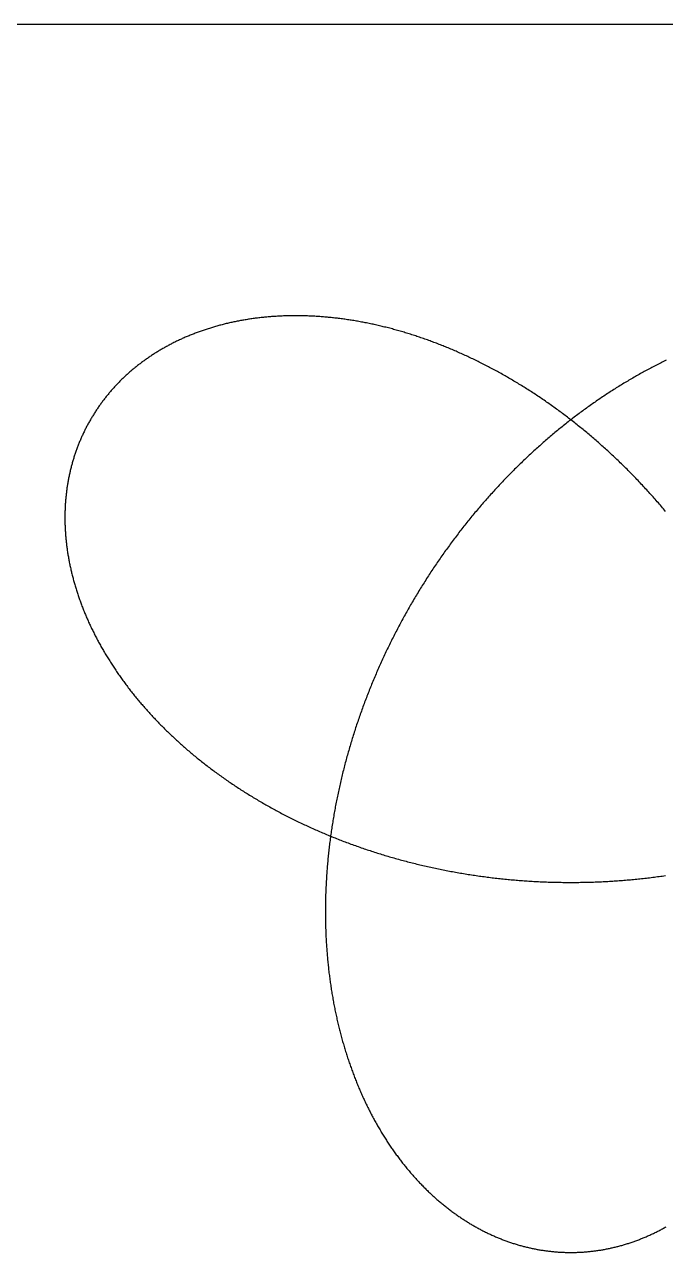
# Model space of a CAD drawing. Header units: metres. Extents: x 0 to 80, y 0 to 80.
# Drawn here: x 29.17 to 41.88, y 55.67 to 80 of the extents above; entities that cross this region are included whole.
import ezdxf

# ---------------------------------------------------------------- set-up
doc = ezdxf.new("R2010")
doc.units = ezdxf.units.M

msp = doc.modelspace()

# ---------------------------------------------------------------- linework, layer by layer
msp.add_line((80, 80), (0, 80))
at = {"layer": 'ENGRAVE'}
for points in [[(41.879665, 70.352423), (41.859301, 70.376641), (41.838885, 70.4008), (41.818415, 70.424901), (41.797891, 70.448944), (41.777315, 70.472927), (41.756687, 70.496852), (41.736006, 70.520717), (41.715272, 70.544522), (41.694487, 70.568268), (41.67365, 70.591953), (41.652762, 70.615578), (41.631822, 70.639143), (41.610832, 70.662647), (41.58979, 70.686089), (41.568698, 70.709471), (41.547556, 70.732791), (41.526364, 70.756049), (41.505121, 70.779245), (41.48383, 70.80238), (41.462488, 70.825451), (41.441098, 70.84846), (41.419659, 70.871407), (41.398171, 70.89429), (41.376635, 70.91711), (41.35505, 70.939866), (41.333418, 70.962559), (41.311738, 70.985188), (41.290011, 71.007752), (41.268236, 71.030252), (41.246415, 71.052687), (41.224546, 71.075058), (41.202632, 71.097364), (41.180671, 71.119604), (41.158664, 71.141779), (41.136612, 71.163888), (41.114514, 71.185931), (41.09237, 71.207908), (41.070182, 71.229818), (41.047949, 71.251662), (41.025672, 71.27344), (41.003351, 71.29515), (40.980985, 71.316793), (40.958576, 71.338369), (40.936123, 71.359877), (40.913628, 71.381317), (40.891089, 71.402689), (40.868508, 71.423993), (40.845884, 71.445229), (40.823218, 71.466396), (40.80051, 71.487494), (40.777761, 71.508523), (40.75497, 71.529483), (40.732138, 71.550373), (40.709265, 71.571194), (40.686352, 71.591945), (40.663398, 71.612625), (40.640404, 71.633236), (40.61737, 71.653776), (40.594297, 71.674246), (40.571185, 71.694645), (40.548033, 71.714973), (40.524843, 71.735229), (40.501614, 71.755414), (40.478347, 71.775528), (40.455042, 71.79557), (40.4317, 71.81554), (40.40832, 71.835437), (40.384902, 71.855263), (40.361448, 71.875016), (40.337958, 71.894696), (40.314431, 71.914303), (40.290868, 71.933838), (40.267269, 71.953299), (40.243634, 71.972686), (40.219965, 71.992), (40.19626, 72.01124), (40.17252, 72.030407), (40.148747, 72.049499), (40.124939, 72.068516), (40.101097, 72.08746), (40.077221, 72.106328), (40.053312, 72.125122), (40.029371, 72.143841), (40.005396, 72.162485), (39.981389, 72.181053), (39.957349, 72.199545), (39.933278, 72.217962), (39.909175, 72.236304), (39.88504, 72.254569), (39.860875, 72.272758), (39.836679, 72.29087), (39.812452, 72.308906), (39.788194, 72.326866), (39.763907, 72.344748), (39.73959, 72.362554), (39.715244, 72.380282), (39.690869, 72.397933), (39.666464, 72.415507), (39.642032, 72.433002), (39.61757, 72.450421), (39.593081, 72.467761), (39.568564, 72.485023), (39.54402, 72.502206), (39.519449, 72.519312), (39.49485, 72.536339), (39.470225, 72.553287), (39.445574, 72.570156), (39.420897, 72.586946), (39.396194, 72.603657), (39.371466, 72.620289), (39.346712, 72.636841), (39.321934, 72.653314), (39.297131, 72.669707), (39.272304, 72.68602), (39.247453, 72.702253), (39.222579, 72.718406), (39.197681, 72.734478), (39.172759, 72.75047), (39.147815, 72.766382), (39.122849, 72.782213), (39.09786, 72.797963), (39.072849, 72.813632), (39.047817, 72.82922), (39.022764, 72.844726), (38.997689, 72.860151), (38.972594, 72.875495), (38.947478, 72.890757), (38.922342, 72.905938), (38.897186, 72.921036), (38.872011, 72.936052), (38.846816, 72.950986), (38.821602, 72.965838), (38.79637, 72.980608), (38.771119, 72.995295), (38.745851, 73.009899), (38.720564, 73.024421), (38.69526, 73.03886), (38.669939, 73.053215), (38.644601, 73.067488), (38.619246, 73.081677), (38.593875, 73.095783), (38.568488, 73.109806), (38.543086, 73.123745), (38.517668, 73.1376), (38.492235, 73.151372), (38.466787, 73.165059), (38.441325, 73.178663), (38.415848, 73.192183), (38.390358, 73.205618), (38.364854, 73.218969), (38.339337, 73.232235), (38.313806, 73.245417), (38.288264, 73.258514), (38.262709, 73.271527), (38.237141, 73.284454), (38.211562, 73.297297), (38.185972, 73.310055), (38.16037, 73.322727), (38.134758, 73.335314), (38.109135, 73.347816), (38.083502, 73.360233), (38.057859, 73.372564), (38.032206, 73.384809), (38.006544, 73.396969), (37.980873, 73.409043), (37.955194, 73.42103), (37.929506, 73.432932), (37.903809, 73.444748), (37.878105, 73.456478), (37.852394, 73.468122), (37.826675, 73.479679), (37.80095, 73.49115), (37.775218, 73.502534), (37.74948, 73.513832), (37.723736, 73.525043), (37.697986, 73.536167), (37.672231, 73.547205), (37.646471, 73.558155), (37.620706, 73.569019), (37.594937, 73.579796), (37.569164, 73.590486), (37.543387, 73.601088), (37.517606, 73.611603), (37.491823, 73.622031), (37.466036, 73.632372), (37.440247, 73.642625), (37.414456, 73.65279), (37.388663, 73.662868), (37.362868, 73.672859), (37.337072, 73.682761), (37.311275, 73.692576), (37.285477, 73.702303), (37.259679, 73.711943), (37.233881, 73.721494), (37.208083, 73.730957), (37.182286, 73.740332), (37.156489, 73.749619), (37.130694, 73.758818), (37.1049, 73.767929), (37.079109, 73.776951), (37.053319, 73.785885), (37.027531, 73.794731), (37.001747, 73.803488), (36.975965, 73.812157), (36.950187, 73.820737), (36.924413, 73.829229), (36.898642, 73.837632), (36.872876, 73.845946), (36.847114, 73.854172), (36.821358, 73.862308), (36.795606, 73.870357), (36.769861, 73.878316), (36.744121, 73.886186), (36.718387, 73.893968), (36.69266, 73.90166), (36.666939, 73.909264), (36.641226, 73.916779), (36.61552, 73.924204), (36.589821, 73.931541), (36.564131, 73.938788), (36.538449, 73.945946), (36.512776, 73.953015), (36.487112, 73.959995), (36.461457, 73.966886), (36.435812, 73.973687), (36.410177, 73.980399), (36.384552, 73.987022), (36.358937, 73.993556), (36.333333, 74), (36.307741, 74.006355), (36.28216, 74.01262), (36.256591, 74.018796), (36.231033, 74.024883), (36.205489, 74.03088), (36.179957, 74.036788), (36.154438, 74.042607), (36.128932, 74.048336), (36.10344, 74.053975), (36.077962, 74.059525), (36.052498, 74.064985), (36.027049, 74.070356), (36.001615, 74.075638), (35.976196, 74.08083), (35.950793, 74.085932), (35.925405, 74.090945), (35.900034, 74.095868), (35.874679, 74.100702), (35.849341, 74.105446), (35.824019, 74.110101), (35.798716, 74.114666), (35.77343, 74.119142), (35.748162, 74.123528), (35.722912, 74.127825), (35.697681, 74.132032), (35.672469, 74.13615), (35.647276, 74.140178), (35.622103, 74.144117), (35.59695, 74.147966), (35.571816, 74.151726), (35.546704, 74.155396), (35.521612, 74.158977), (35.496541, 74.162468), (35.471492, 74.16587), (35.446464, 74.169183), (35.421458, 74.172406), (35.396475, 74.17554), (35.371514, 74.178585), (35.346577, 74.18154), (35.321662, 74.184406), (35.296772, 74.187183), (35.271905, 74.18987), (35.247062, 74.192469), (35.222244, 74.194978), (35.19745, 74.197398), (35.172682, 74.199729), (35.147939, 74.20197), (35.123222, 74.204123), (35.098531, 74.206187), (35.073866, 74.208161), (35.049228, 74.210047), (35.024617, 74.211844), (35.000033, 74.213551), (34.975476, 74.21517), (34.950948, 74.2167), (34.926448, 74.218142), (34.901976, 74.219494), (34.877533, 74.220758), (34.853119, 74.221933), (34.828734, 74.22302), (34.804379, 74.224018), (34.780054, 74.224928), (34.755759, 74.225749), (34.731495, 74.226481), (34.707262, 74.227126), (34.68306, 74.227682), (34.65889, 74.228149), (34.634751, 74.228529), (34.610644, 74.22882), (34.58657, 74.229023), (34.562529, 74.229138), (34.53852, 74.229165), (34.514545, 74.229104), (34.490604, 74.228955), (34.466696, 74.228719), (34.442822, 74.228394), (34.418983, 74.227982), (34.395179, 74.227483), (34.37141, 74.226895), (34.347676, 74.22622), (34.323978, 74.225458), (34.300316, 74.224609), (34.276691, 74.223672), (34.253102, 74.222647), (34.229549, 74.221536), (34.206034, 74.220338), (34.182557, 74.219052), (34.159117, 74.21768), (34.135715, 74.21622), (34.112351, 74.214674), (34.089027, 74.213041), (34.065741, 74.211322), (34.042494, 74.209516), (34.019287, 74.207623), (33.99612, 74.205644), (33.972992, 74.203579), (33.949906, 74.201427), (33.92686, 74.199189), (33.903854, 74.196866), (33.880891, 74.194456), (33.857968, 74.19196), (33.835088, 74.189379), (33.812249, 74.186711), (33.789454, 74.183958), (33.7667, 74.18112), (33.74399, 74.178196), (33.721323, 74.175187), (33.6987, 74.172092), (33.676121, 74.168913), (33.653585, 74.165648), (33.631094, 74.162298), (33.608648, 74.158864), (33.586247, 74.155344), (33.563891, 74.15174), (33.541581, 74.148051), (33.519317, 74.144278), (33.497098, 74.140421), (33.474927, 74.136479), (33.452802, 74.132453), (33.430723, 74.128343), (33.408693, 74.124149), (33.386709, 74.119871), (33.364774, 74.11551), (33.342886, 74.111064), (33.321047, 74.106536), (33.299257, 74.101924), (33.277516, 74.097228), (33.255824, 74.09245), (33.234181, 74.087588), (33.212588, 74.082644), (33.191045, 74.077616), (33.169553, 74.072506), (33.148111, 74.067313), (33.12672, 74.062038), (33.10538, 74.056681), (33.084092, 74.051241), (33.062855, 74.045719), (33.04167, 74.040116), (33.020538, 74.03443), (32.999458, 74.028663), (32.97843, 74.022814), (32.957456, 74.016883), (32.936535, 74.010872), (32.915668, 74.004779), (32.894855, 73.998605), (32.874096, 73.99235), (32.853391, 73.986014), (32.832741, 73.979597), (32.812145, 73.9731), (32.791605, 73.966523), (32.771121, 73.959865), (32.750692, 73.953127), (32.730319, 73.946309), (32.710003, 73.939412), (32.689742, 73.932434), (32.669539, 73.925377), (32.649393, 73.918241), (32.629304, 73.911025), (32.609273, 73.90373), (32.589299, 73.896356), (32.569384, 73.888904), (32.549527, 73.881372), (32.529728, 73.873762), (32.509989, 73.866074), (32.490308, 73.858307), (32.470687, 73.850462), (32.451125, 73.84254), (32.431624, 73.834539), (32.412182, 73.826461), (32.392801, 73.818305), (32.373481, 73.810072), (32.354221, 73.801762), (32.335023, 73.793375), (32.315886, 73.78491), (32.296811, 73.77637), (32.277797, 73.767752), (32.258846, 73.759058), (32.239957, 73.750288), (32.221131, 73.741442), (32.202368, 73.73252), (32.183667, 73.723523), (32.165031, 73.714449), (32.146457, 73.7053), (32.127948, 73.696077), (32.109503, 73.686777), (32.091122, 73.677404), (32.072806, 73.667955), (32.054555, 73.658432), (32.036369, 73.648834), (32.018248, 73.639162), (32.000192, 73.629416), (31.982203, 73.619596), (31.964279, 73.609703), (31.946422, 73.599736), (31.928632, 73.589696), (31.910908, 73.579582), (31.893251, 73.569395), (31.875661, 73.559136), (31.858139, 73.548804), (31.840685, 73.5384), (31.823298, 73.527923), (31.80598, 73.517374), (31.78873, 73.506754), (31.771548, 73.496061), (31.754436, 73.485297), (31.737392, 73.474462), (31.720418, 73.463556), (31.703514, 73.452578), (31.686679, 73.44153), (31.669914, 73.430411), (31.653219, 73.419222), (31.636595, 73.407963), (31.620042, 73.396633), (31.603559, 73.385234), (31.587148, 73.373765), (31.570807, 73.362227), (31.554539, 73.350619), (31.538342, 73.338942), (31.522217, 73.327197), (31.506164, 73.315383), (31.490184, 73.3035), (31.474277, 73.291549), (31.458442, 73.27953), (31.44268, 73.267443), (31.426992, 73.255289), (31.411377, 73.243067), (31.395836, 73.230778), (31.380369, 73.218422), (31.364976, 73.205999), (31.349657, 73.193509), (31.334413, 73.180953), (31.319243, 73.16833), (31.304149, 73.155642), (31.28913, 73.142888), (31.274186, 73.130068), (31.259318, 73.117183), (31.244525, 73.104232), (31.229809, 73.091217), (31.215168, 73.078137), (31.200605, 73.064992), (31.186117, 73.051783), (31.171707, 73.03851), (31.157373, 73.025173), (31.143117, 73.011772), (31.128938, 72.998308), (31.114837, 72.984781), (31.100814, 72.97119), (31.086868, 72.957537), (31.073001, 72.943821), (31.059212, 72.930043), (31.045502, 72.916202), (31.03187, 72.9023), (31.018318, 72.888336), (31.004844, 72.87431), (30.99145, 72.860224), (30.978136, 72.846076), (30.964901, 72.831867), (30.951746, 72.817598), (30.938671, 72.803268), (30.925676, 72.788878), (30.912762, 72.774429), (30.899929, 72.759919), (30.887176, 72.745351), (30.874504, 72.730722), (30.861914, 72.716035), (30.849404, 72.70129), (30.836977, 72.686485), (30.824631, 72.671623), (30.812367, 72.656702), (30.800185, 72.641724), (30.788085, 72.626688), (30.776068, 72.611594), (30.764133, 72.596444), (30.752281, 72.581236), (30.740512, 72.565972), (30.728826, 72.550652), (30.717223, 72.535275), (30.705704, 72.519842), (30.694268, 72.504354), (30.682917, 72.48881), (30.671649, 72.473211), (30.660465, 72.457557), (30.649365, 72.441849), (30.63835, 72.426086), (30.62742, 72.410268), (30.616574, 72.394397), (30.605813, 72.378472), (30.595137, 72.362493), (30.584547, 72.346461), (30.574042, 72.330377), (30.563622, 72.314239), (30.553288, 72.298049), (30.54304, 72.281806), (30.532878, 72.265512), (30.522802, 72.249166), (30.512813, 72.232768), (30.50291, 72.216319), (30.493093, 72.199819), (30.483363, 72.183268), (30.473721, 72.166667), (30.464165, 72.150015), (30.454696, 72.133313), (30.445315, 72.116562), (30.436021, 72.099761), (30.426815, 72.082911), (30.417697, 72.066012), (30.408667, 72.049064), (30.399724, 72.032068), (30.39087, 72.015024), (30.382104, 71.997931), (30.373427, 71.980791), (30.364838, 71.963603), (30.356338, 71.946368), (30.347927, 71.929087), (30.339605, 71.911758), (30.331372, 71.894384), (30.323228, 71.876963), (30.315174, 71.859496), (30.307209, 71.841983), (30.299334, 71.824426), (30.291549, 71.806823), (30.283853, 71.789175), (30.276248, 71.771483), (30.268733, 71.753746), (30.261308, 71.735966), (30.253973, 71.718141), (30.246729, 71.700274), (30.239576, 71.682363), (30.232513, 71.664409), (30.225541, 71.646412), (30.21866, 71.628373), (30.211871, 71.610291), (30.205172, 71.592168), (30.198565, 71.574003), (30.19205, 71.555797), (30.185626, 71.53755), (30.179293, 71.519262), (30.173053, 71.500933), (30.166904, 71.482565), (30.160847, 71.464156), (30.154883, 71.445707), (30.14901, 71.427219), (30.14323, 71.408692), (30.137543, 71.390126), (30.131948, 71.371521), (30.126445, 71.352878), (30.121035, 71.334197), (30.115718, 71.315478), (30.110494, 71.296722), (30.105363, 71.277928), (30.100325, 71.259097), (30.095381, 71.24023), (30.090529, 71.221326), (30.085771, 71.202386), (30.081107, 71.183411), (30.076536, 71.164399), (30.072059, 71.145353), (30.067675, 71.126271), (30.063386, 71.107155), (30.05919, 71.088004), (30.055088, 71.068819), (30.051081, 71.0496), (30.047167, 71.030347), (30.043348, 71.011062), (30.039623, 70.991743), (30.035993, 70.972391), (30.032457, 70.953007), (30.029016, 70.933591), (30.025669, 70.914142), (30.022417, 70.894662), (30.01926, 70.875151), (30.016198, 70.855609), (30.013231, 70.836036), (30.010359, 70.816432), (30.007582, 70.796798), (30.0049, 70.777134), (30.002313, 70.757441), (29.999822, 70.737718), (29.997426, 70.717967), (29.995125, 70.698186), (29.99292, 70.678377), (29.990811, 70.65854), (29.988797, 70.638674), (29.986879, 70.618782), (29.985056, 70.598861), (29.98333, 70.578914), (29.981699, 70.55894), (29.980164, 70.53894), (29.978725, 70.518913), (29.977382, 70.49886), (29.976136, 70.478782), (29.974985, 70.458679), (29.973931, 70.43855), (29.972972, 70.418397), (29.972111, 70.398219), (29.971345, 70.378018), (29.970676, 70.357792), (29.970103, 70.337543), (29.969627, 70.31727), (29.969247, 70.296975), (29.968964, 70.276656), (29.968777, 70.256316), (29.968687, 70.235953), (29.968694, 70.215568), (29.968797, 70.195162), (29.968997, 70.174735), (29.969294, 70.154287), (29.969688, 70.133818), (29.970178, 70.113328), (29.970766, 70.092819), (29.97145, 70.07229), (29.972231, 70.051742), (29.97311, 70.031174), (29.974085, 70.010587), (29.975157, 69.989982), (29.976327, 69.969359), (29.977593, 69.948717), (29.978957, 69.928058), (29.980417, 69.907381), (29.981975, 69.886688), (29.98363, 69.865977), (29.985382, 69.84525), (29.987232, 69.824507), (29.989178, 69.803748), (29.991222, 69.782973), (29.993363, 69.762183), (29.995601, 69.741378), (29.997937, 69.720558), (30.00037, 69.699723), (30.0029, 69.678875), (30.005528, 69.658012), (30.008252, 69.637137), (30.011074, 69.616247), (30.013994, 69.595345), (30.017011, 69.57443), (30.020125, 69.553503), (30.023336, 69.532564), (30.026645, 69.511613), (30.030051, 69.490651), (30.033555, 69.469677), (30.037155, 69.448692), (30.040854, 69.427697), (30.044649, 69.406692), (30.048542, 69.385677), (30.052532, 69.364652), (30.056619, 69.343617), (30.060804, 69.322574), (30.065086, 69.301521), (30.069465, 69.280461), (30.073942, 69.259392), (30.078516, 69.238315), (30.083187, 69.21723), (30.087955, 69.196138), (30.09282, 69.17504), (30.097783, 69.153934), (30.102843, 69.132822), (30.108, 69.111704), (30.113254, 69.09058), (30.118605, 69.069451), (30.124053, 69.048316), (30.129599, 69.027177), (30.135241, 69.006033), (30.14098, 68.984884), (30.146817, 68.963732), (30.15275, 68.942576), (30.15878, 68.921416), (30.164907, 68.900253), (30.171131, 68.879088), (30.177452, 68.85792), (30.18387, 68.836749), (30.190384, 68.815577), (30.196995, 68.794403), (30.203703, 68.773228), (30.210507, 68.752052), (30.217408, 68.730875), (30.224406, 68.709697), (30.2315, 68.68852), (30.23869, 68.667342), (30.245977, 68.646165), (30.253361, 68.624989), (30.26084, 68.603814), (30.268416, 68.58264), (30.276088, 68.561468), (30.283857, 68.540297), (30.291721, 68.519129), (30.299682, 68.497964), (30.307739, 68.476801), (30.315891, 68.455641), (30.32414, 68.434485), (30.332484, 68.413332), (30.340925, 68.392184), (30.349461, 68.37104), (30.358092, 68.3499), (30.36682, 68.328765), (30.375643, 68.307636), (30.384561, 68.286512), (30.393575, 68.265393), (30.402684, 68.244281), (30.411889, 68.223175), (30.421189, 68.202076), (30.430584, 68.180984), (30.440074, 68.159899), (30.449659, 68.138822), (30.459339, 68.117752), (30.469114, 68.096691), (30.478984, 68.075638), (30.488948, 68.054594), (30.499007, 68.033558), (30.509161, 68.012532), (30.519409, 67.991516), (30.529752, 67.97051), (30.540189, 67.949513), (30.550721, 67.928528), (30.561346, 67.907553), (30.572066, 67.886589), (30.58288, 67.865636), (30.593787, 67.844695), (30.604789, 67.823766), (30.615884, 67.80285), (30.627073, 67.781946), (30.638355, 67.761054), (30.649731, 67.740176), (30.6612, 67.719311), (30.672763, 67.69846), (30.684419, 67.677623), (30.696168, 67.6568), (30.70801, 67.635991), (30.719944, 67.615198), (30.731972, 67.594419), (30.744092, 67.573656), (30.756305, 67.552909), (30.768611, 67.532178), (30.781009, 67.511463), (30.793499, 67.490764), (30.806082, 67.470083), (30.818756, 67.449418), (30.831523, 67.428771), (30.844381, 67.408142), (30.857331, 67.387531), (30.870373, 67.366938), (30.883506, 67.346363), (30.896731, 67.325808), (30.910047, 67.305271), (30.923455, 67.284754), (30.936953, 67.264257), (30.950542, 67.24378), (30.964223, 67.223323), (30.977994, 67.202886), (30.991855, 67.182471), (31.005807, 67.162076), (31.01985, 67.141703), (31.033982, 67.121352), (31.048205, 67.101023), (31.062518, 67.080716), (31.076921, 67.060431), (31.091413, 67.040169), (31.105995, 67.019931), (31.120667, 66.999715), (31.135428, 66.979524), (31.150278, 66.959356), (31.165217, 66.939213), (31.180245, 66.919094), (31.195362, 66.898999), (31.210568, 66.87893), (31.225862, 66.858886), (31.241245, 66.838868), (31.256716, 66.818876), (31.272275, 66.79891), (31.287922, 66.77897), (31.303657, 66.759057), (31.319479, 66.739171), (31.33539, 66.719312), (31.351387, 66.69948), (31.367472, 66.679677), (31.383644, 66.659901), (31.399903, 66.640154), (31.416249, 66.620436), (31.432682, 66.600746), (31.449201, 66.581086), (31.465806, 66.561455), (31.482498, 66.541853), (31.499276, 66.522282), (31.51614, 66.502741), (31.533089, 66.48323), (31.550124, 66.46375), (31.567245, 66.444301), (31.58445, 66.424884), (31.601741, 66.405498), (31.619117, 66.386144), (31.636578, 66.366822), (31.654123, 66.347532), (31.671753, 66.328275), (31.689467, 66.309051), (31.707266, 66.28986), (31.725148, 66.270703), (31.743114, 66.251579), (31.761164, 66.232489), (31.779297, 66.213434), (31.797514, 66.194413), (31.815814, 66.175426), (31.834196, 66.156475), (31.852662, 66.137559), (31.87121, 66.118679), (31.889841, 66.099834), (31.908553, 66.081025), (31.927348, 66.062253), (31.946225, 66.043517), (31.965184, 66.024818), (31.984224, 66.006156), (32.003345, 65.987531), (32.022548, 65.968944), (32.041832, 65.950395), (32.061196, 65.931884), (32.080641, 65.913411), (32.100167, 65.894976), (32.119773, 65.876581), (32.139459, 65.858225), (32.159225, 65.839908), (32.17907, 65.821631), (32.198995, 65.803393), (32.219, 65.785196), (32.239083, 65.767039), (32.259246, 65.748922), (32.279487, 65.730847), (32.299807, 65.712813), (32.320205, 65.694819), (32.340681, 65.676868), (32.361235, 65.658958), (32.381867, 65.641091), (32.402577, 65.623265), (32.423364, 65.605483), (32.444228, 65.587743), (32.465169, 65.570046), (32.486187, 65.552392), (32.507281, 65.534782), (32.528452, 65.517216), (32.549698, 65.499694), (32.571021, 65.482216), (32.59242, 65.464783), (32.613894, 65.447394), (32.635443, 65.43005), (32.657067, 65.412752), (32.678767, 65.395499), (32.700541, 65.378291), (32.722389, 65.36113), (32.744312, 65.344015), (32.766308, 65.326946), (32.788379, 65.309923), (32.810523, 65.292948), (32.83274, 65.276019), (32.855031, 65.259138), (32.877395, 65.242305), (32.899831, 65.225519), (32.92234, 65.208781), (32.944921, 65.192092), (32.967574, 65.175451), (32.9903, 65.158858), (33.013096, 65.142315), (33.035964, 65.125821), (33.058904, 65.109376), (33.081914, 65.09298), (33.104995, 65.076635), (33.128146, 65.060339), (33.151368, 65.044094), (33.17466, 65.027899), (33.198021, 65.011755), (33.221452, 64.995662), (33.244953, 64.97962), (33.268522, 64.963629), (33.292161, 64.94769), (33.315868, 64.931802), (33.339643, 64.915967), (33.363487, 64.900184), (33.387398, 64.884453), (33.411378, 64.868775), (33.435424, 64.85315), (33.459538, 64.837578), (33.483719, 64.822059), (33.507967, 64.806594), (33.532281, 64.791182), (33.556662, 64.775825), (33.581108, 64.760521), (33.60562, 64.745272), (33.630198, 64.730077), (33.654841, 64.714937), (33.679549, 64.699852), (33.704322, 64.684823), (33.729159, 64.669848), (33.754061, 64.654929), (33.779026, 64.640066), (33.804056, 64.625259), (33.829149, 64.610508), (33.854305, 64.595814), (33.879525, 64.581176), (33.904807, 64.566594), (33.930151, 64.55207), (33.955558, 64.537603), (33.981027, 64.523193), (34.006558, 64.508841), (34.03215, 64.494547), (34.057804, 64.480311), (34.083518, 64.466132), (34.109294, 64.452012), (34.135129, 64.437951), (34.161025, 64.423948), (34.186981, 64.410005), (34.212997, 64.39612), (34.239072, 64.382295), (34.265206, 64.368529), (34.291399, 64.354823), (34.317651, 64.341176), (34.343961, 64.32759), (34.37033, 64.314064), (34.396756, 64.300598), (34.423239, 64.287193), (34.44978, 64.273849), (34.476379, 64.260565), (34.503033, 64.247343), (34.529745, 64.234182), (34.556513, 64.221083), (34.583336, 64.208045), (34.610215, 64.195069), (34.63715, 64.182155), (34.66414, 64.169303), (34.691185, 64.156514), (34.718284, 64.143787), (34.745438, 64.131123), (34.772646, 64.118522), (34.799907, 64.105984), (34.827222, 64.093509), (34.854591, 64.081097), (34.882012, 64.068749), (34.909486, 64.056465), (34.937012, 64.044244), (34.964591, 64.032088), (34.992221, 64.019996), (35.019903, 64.007968), (35.047636, 63.996005), (35.07542, 63.984107), (35.103255, 63.972274), (35.13114, 63.960505), (35.159076, 63.948802), (35.187061, 63.937164), (35.215096, 63.925592), (35.24318, 63.914085), (35.271313, 63.902644), (35.299495, 63.891269), (35.327725, 63.87996), (35.356004, 63.868718), (35.38433, 63.857542), (35.412704, 63.846432), (35.441125, 63.83539), (35.469593, 63.824414), (35.498108, 63.813505), (35.526669, 63.802663), (35.555277, 63.791889), (35.58393, 63.781183), (35.612629, 63.770543), (35.641373, 63.759972), (35.670162, 63.749469), (35.698995, 63.739033), (35.727873, 63.728666), (35.756795, 63.718367), (35.785761, 63.708137), (35.81477, 63.697975), (35.843822, 63.687882), (35.872918, 63.677858), (35.902055, 63.667903), (35.931236, 63.658017), (35.960458, 63.648201), (35.989722, 63.638453), (36.019027, 63.628776), (36.048373, 63.619168), (36.07776, 63.60963), (36.107187, 63.600162), (36.136655, 63.590764), (36.166163, 63.581436), (36.19571, 63.572178), (36.225296, 63.562991), (36.254922, 63.553875), (36.284586, 63.544829), (36.314288, 63.535854), (36.344029, 63.52695), (36.373807, 63.518117), (36.403623, 63.509355), (36.433475, 63.500665), (36.463365, 63.492045), (36.493291, 63.483498), (36.523254, 63.475022), (36.553252, 63.466618), (36.583286, 63.458286), (36.613355, 63.450026), (36.643459, 63.441838), (36.673598, 63.433722), (36.703771, 63.425678), (36.733979, 63.417707), (36.76422, 63.409809), (36.794494, 63.401983), (36.824802, 63.394229), (36.855142, 63.386549), (36.885515, 63.378942), (36.91592, 63.371408), (36.946357, 63.363947), (36.976826, 63.356559), (37.007326, 63.349244), (37.037856, 63.342003), (37.068418, 63.334836), (37.099009, 63.327742), (37.129631, 63.320722), (37.160282, 63.313776), (37.190963, 63.306904), (37.221673, 63.300106), (37.252411, 63.293382), (37.283178, 63.286732), (37.313973, 63.280157), (37.344796, 63.273656), (37.375646, 63.267229), (37.406523, 63.260877), (37.437427, 63.2546), (37.468358, 63.248397), (37.499315, 63.242269), (37.530298, 63.236217), (37.561306, 63.230239), (37.592339, 63.224336), (37.623398, 63.218508), (37.654481, 63.212756), (37.685588, 63.207079), (37.716719, 63.201477), (37.747874, 63.195951), (37.779052, 63.190501), (37.810253, 63.185126), (37.841477, 63.179826), (37.872723, 63.174603), (37.903991, 63.169455), (37.93528, 63.164383), (37.966592, 63.159387), (37.997924, 63.154467), (38.029277, 63.149623), (38.06065, 63.144856), (38.092043, 63.140165), (38.123456, 63.135549), (38.154889, 63.131011), (38.18634, 63.126548), (38.217811, 63.122163), (38.2493, 63.117853), (38.280807, 63.113621), (38.312331, 63.109465), (38.343873, 63.105385), (38.375433, 63.101383), (38.407009, 63.097457), (38.438602, 63.093608), (38.47021, 63.089836), (38.501835, 63.086141), (38.533475, 63.082523), (38.565131, 63.078982), (38.596801, 63.075519), (38.628485, 63.072132), (38.660184, 63.068823), (38.691897, 63.065591), (38.723624, 63.062436), (38.755363, 63.059358), (38.787116, 63.056358), (38.81888, 63.053435), (38.850658, 63.05059), (38.882447, 63.047822), (38.914248, 63.045132), (38.946059, 63.04252), (38.977882, 63.039985), (39.009716, 63.037527), (39.041559, 63.035148), (39.073413, 63.032846), (39.105276, 63.030622), (39.137149, 63.028475), (39.16903, 63.026406), (39.20092, 63.024416), (39.232818, 63.022503), (39.264725, 63.020668), (39.296638, 63.018911), (39.32856, 63.017231), (39.360488, 63.01563), (39.392422, 63.014107), (39.424363, 63.012661), (39.45631, 63.011294), (39.488263, 63.010005), (39.520221, 63.008794), (39.552184, 63.00766), (39.584151, 63.006605), (39.616123, 63.005628), (39.648099, 63.00473), (39.680078, 63.003909), (39.712061, 63.003166), (39.744047, 63.002502), (39.776035, 63.001915), (39.808026, 63.001407), (39.840018, 63.000977), (39.872013, 63.000625), (39.904008, 63.000352), (39.936005, 63.000156), (39.968002, 63.000039), (40, 63), (40.031998, 63.000039), (40.063995, 63.000156), (40.095992, 63.000352), (40.127987, 63.000625), (40.159982, 63.000977), (40.191974, 63.001407), (40.223965, 63.001915), (40.255953, 63.002502), (40.287939, 63.003166), (40.319922, 63.003909), (40.351901, 63.00473), (40.383877, 63.005628), (40.415849, 63.006605), (40.447816, 63.00766), (40.479779, 63.008794), (40.511737, 63.010005), (40.54369, 63.011294), (40.575637, 63.012661), (40.607578, 63.014107), (40.639512, 63.01563), (40.67144, 63.017231), (40.703362, 63.018911), (40.735275, 63.020668), (40.767182, 63.022503), (40.79908, 63.024416), (40.83097, 63.026406), (40.862851, 63.028475), (40.894724, 63.030622), (40.926587, 63.032846), (40.958441, 63.035148), (40.990284, 63.037527), (41.022118, 63.039985), (41.053941, 63.04252), (41.085752, 63.045132), (41.117553, 63.047822), (41.149342, 63.05059), (41.18112, 63.053435), (41.212884, 63.056358), (41.244637, 63.059358), (41.276376, 63.062436), (41.308103, 63.065591), (41.339816, 63.068823), (41.371515, 63.072132), (41.403199, 63.075519), (41.434869, 63.078982), (41.466525, 63.082523), (41.498165, 63.086141), (41.52979, 63.089836), (41.561398, 63.093608), (41.592991, 63.097457), (41.624567, 63.101383), (41.656127, 63.105385), (41.687669, 63.109465), (41.719193, 63.113621), (41.7507, 63.117853), (41.782189, 63.122163), (41.81366, 63.126548), (41.845111, 63.131011), (41.876544, 63.135549)], [(41.890865, 73.347816), (41.865242, 73.335314), (41.83963, 73.322727), (41.814028, 73.310055), (41.788438, 73.297297), (41.762859, 73.284454), (41.737291, 73.271527), (41.711736, 73.258514), (41.686194, 73.245417), (41.660663, 73.232235), (41.635146, 73.218969), (41.609642, 73.205618), (41.584152, 73.192183), (41.558675, 73.178663), (41.533213, 73.165059), (41.507765, 73.151372), (41.482332, 73.1376), (41.456914, 73.123745), (41.431512, 73.109806), (41.406125, 73.095783), (41.380754, 73.081677), (41.355399, 73.067488), (41.330061, 73.053215), (41.30474, 73.03886), (41.279436, 73.024421), (41.254149, 73.009899), (41.228881, 72.995295), (41.20363, 72.980608), (41.178398, 72.965838), (41.153184, 72.950986), (41.127989, 72.936052), (41.102814, 72.921036), (41.077658, 72.905938), (41.052522, 72.890757), (41.027406, 72.875495), (41.002311, 72.860151), (40.977236, 72.844726), (40.952183, 72.82922), (40.927151, 72.813632), (40.90214, 72.797963), (40.877151, 72.782213), (40.852185, 72.766382), (40.827241, 72.75047), (40.802319, 72.734478), (40.777421, 72.718406), (40.752547, 72.702253), (40.727696, 72.68602), (40.702869, 72.669707), (40.678066, 72.653314), (40.653288, 72.636841), (40.628534, 72.620289), (40.603806, 72.603657), (40.579103, 72.586946), (40.554426, 72.570156), (40.529775, 72.553287), (40.50515, 72.536339), (40.480551, 72.519312), (40.45598, 72.502206), (40.431436, 72.485023), (40.406919, 72.467761), (40.38243, 72.450421), (40.357968, 72.433002), (40.333536, 72.415507), (40.309131, 72.397933), (40.284756, 72.380282), (40.26041, 72.362554), (40.236093, 72.344748), (40.211806, 72.326866), (40.187548, 72.308906), (40.163321, 72.29087), (40.139125, 72.272758), (40.11496, 72.254569), (40.090825, 72.236304), (40.066722, 72.217962), (40.042651, 72.199545), (40.018611, 72.181053), (39.994604, 72.162485), (39.970629, 72.143841), (39.946688, 72.125122), (39.922779, 72.106328), (39.898903, 72.08746), (39.875061, 72.068516), (39.851253, 72.049499), (39.82748, 72.030407), (39.80374, 72.01124), (39.780035, 71.992), (39.756366, 71.972686), (39.732731, 71.953299), (39.709132, 71.933838), (39.685569, 71.914303), (39.662042, 71.894696), (39.638552, 71.875016), (39.615098, 71.855263), (39.59168, 71.835437), (39.5683, 71.81554), (39.544958, 71.79557), (39.521653, 71.775528), (39.498386, 71.755414), (39.475157, 71.735229), (39.451967, 71.714973), (39.428815, 71.694645), (39.405703, 71.674246), (39.38263, 71.653776), (39.359596, 71.633236), (39.336602, 71.612625), (39.313648, 71.591945), (39.290735, 71.571194), (39.267862, 71.550373), (39.24503, 71.529483), (39.222239, 71.508523), (39.19949, 71.487494), (39.176782, 71.466396), (39.154116, 71.445229), (39.131492, 71.423993), (39.108911, 71.402689), (39.086372, 71.381317), (39.063877, 71.359877), (39.041424, 71.338369), (39.019015, 71.316793), (38.996649, 71.29515), (38.974328, 71.27344), (38.952051, 71.251662), (38.929818, 71.229818), (38.90763, 71.207908), (38.885486, 71.185931), (38.863388, 71.163888), (38.841336, 71.141779), (38.819329, 71.119604), (38.797368, 71.097364), (38.775454, 71.075058), (38.753585, 71.052687), (38.731764, 71.030252), (38.709989, 71.007752), (38.688262, 70.985188), (38.666582, 70.962559), (38.64495, 70.939866), (38.623365, 70.91711), (38.601829, 70.89429), (38.580341, 70.871407), (38.558902, 70.84846), (38.537512, 70.825451), (38.51617, 70.80238), (38.494879, 70.779245), (38.473636, 70.756049), (38.452444, 70.732791), (38.431302, 70.709471), (38.41021, 70.686089), (38.389168, 70.662647), (38.368178, 70.639143), (38.347238, 70.615578), (38.32635, 70.591953), (38.305513, 70.568268), (38.284728, 70.544522), (38.263994, 70.520717), (38.243313, 70.496852), (38.222685, 70.472927), (38.202109, 70.448944), (38.181585, 70.424901), (38.161115, 70.4008), (38.140699, 70.376641), (38.120335, 70.352423), (38.100026, 70.328147), (38.07977, 70.303814), (38.059569, 70.279423), (38.039422, 70.254975), (38.01933, 70.23047), (37.999293, 70.205908), (37.979311, 70.18129), (37.959384, 70.156615), (37.939513, 70.131885), (37.919697, 70.107099), (37.899938, 70.082257), (37.880235, 70.05736), (37.860588, 70.032408), (37.840998, 70.007401), (37.821464, 69.98234), (37.801988, 69.957224), (37.782569, 69.932055), (37.763207, 69.906832), (37.743903, 69.881555), (37.724657, 69.856225), (37.705469, 69.830842), (37.68634, 69.805407), (37.667269, 69.779919), (37.648256, 69.754378), (37.629303, 69.728786), (37.610409, 69.703142), (37.591574, 69.677447), (37.572799, 69.6517), (37.554083, 69.625903), (37.535428, 69.600055), (37.516833, 69.574157), (37.498298, 69.548208), (37.479823, 69.52221), (37.46141, 69.496162), (37.443057, 69.470065), (37.424766, 69.443918), (37.406535, 69.417723), (37.388367, 69.391479), (37.37026, 69.365188), (37.352215, 69.338848), (37.334233, 69.31246), (37.316312, 69.286025), (37.298454, 69.259543), (37.280659, 69.233014), (37.262927, 69.206438), (37.245258, 69.179816), (37.227652, 69.153147), (37.21011, 69.126433), (37.192631, 69.099674), (37.175216, 69.072869), (37.157866, 69.046019), (37.140579, 69.019124), (37.123357, 68.992185), (37.106199, 68.965202), (37.089106, 68.938175), (37.072079, 68.911104), (37.055116, 68.88399), (37.038218, 68.856833), (37.021386, 68.829633), (37.00462, 68.802391), (36.98792, 68.775106), (36.971285, 68.747779), (36.954717, 68.720411), (36.938215, 68.693002), (36.921779, 68.665551), (36.905411, 68.638059), (36.889109, 68.610527), (36.872874, 68.582955), (36.856706, 68.555343), (36.840606, 68.527691), (36.824574, 68.5), (36.808609, 68.47227), (36.792711, 68.444501), (36.776882, 68.416693), (36.761122, 68.388847), (36.745429, 68.360963), (36.729805, 68.333042), (36.71425, 68.305083), (36.698763, 68.277087), (36.683346, 68.249054), (36.667998, 68.220985), (36.652719, 68.19288), (36.637509, 68.164739), (36.62237, 68.136562), (36.6073, 68.108349), (36.592299, 68.080102), (36.577369, 68.05182), (36.56251, 68.023504), (36.54772, 67.995153), (36.533001, 67.966769), (36.518353, 67.938351), (36.503776, 67.9099), (36.48927, 67.881416), (36.474835, 67.852899), (36.460471, 67.82435), (36.446178, 67.795769), (36.431957, 67.767156), (36.417808, 67.738511), (36.403731, 67.709836), (36.389725, 67.681129), (36.375792, 67.652392), (36.361931, 67.623625), (36.348142, 67.594828), (36.334426, 67.566001), (36.320783, 67.537145), (36.307212, 67.508259), (36.293715, 67.479345), (36.28029, 67.450403), (36.266939, 67.421432), (36.253661, 67.392434), (36.240456, 67.363408), (36.227325, 67.334354), (36.214268, 67.305274), (36.201284, 67.276168), (36.188375, 67.247035), (36.17554, 67.217875), (36.162778, 67.188691), (36.150092, 67.159481), (36.137479, 67.130245), (36.124941, 67.100985), (36.112478, 67.071701), (36.10009, 67.042392), (36.087777, 67.01306), (36.075538, 66.983704), (36.063375, 66.954324), (36.051287, 66.924922), (36.039275, 66.895498), (36.027338, 66.86605), (36.015477, 66.836581), (36.003691, 66.807091), (35.991981, 66.777579), (35.980347, 66.748046), (35.96879, 66.718492), (35.957308, 66.688917), (35.945903, 66.659323), (35.934574, 66.629709), (35.923321, 66.600075), (35.912145, 66.570422), (35.901046, 66.540751), (35.890023, 66.511061), (35.879078, 66.481352), (35.868209, 66.451626), (35.857418, 66.421882), (35.846703, 66.392121), (35.836066, 66.362343), (35.825506, 66.332548), (35.815024, 66.302737), (35.804619, 66.272909), (35.794292, 66.243067), (35.784042, 66.213208), (35.773871, 66.183335), (35.763777, 66.153447), (35.753761, 66.123545), (35.743824, 66.093628), (35.733964, 66.063698), (35.724183, 66.033754), (35.71448, 66.003797), (35.704855, 65.973827), (35.695309, 65.943845), (35.685842, 65.913851), (35.676453, 65.883844), (35.667143, 65.853826), (35.657911, 65.823797), (35.648759, 65.793757), (35.639685, 65.763707), (35.630691, 65.733646), (35.621775, 65.703575), (35.612939, 65.673495), (35.604182, 65.643405), (35.595504, 65.613306), (35.586906, 65.583199), (35.578387, 65.553083), (35.569948, 65.522959), (35.561588, 65.492828), (35.553308, 65.462689), (35.545107, 65.432543), (35.536987, 65.402391), (35.528946, 65.372232), (35.520985, 65.342067), (35.513104, 65.311896), (35.505303, 65.28172), (35.497582, 65.251538), (35.489941, 65.221352), (35.48238, 65.191162), (35.474899, 65.160967), (35.467499, 65.130768), (35.460179, 65.100566), (35.45294, 65.070361), (35.445781, 65.040153), (35.438702, 65.009943), (35.431704, 64.97973), (35.424786, 64.949515), (35.417949, 64.919299), (35.411193, 64.889082), (35.404517, 64.858864), (35.397922, 64.828645), (35.391408, 64.798426), (35.384975, 64.768207), (35.378623, 64.737988), (35.372351, 64.70777), (35.366161, 64.677553), (35.360051, 64.647338), (35.354022, 64.617124), (35.348075, 64.586913), (35.342208, 64.556703), (35.336423, 64.526497), (35.330718, 64.496293), (35.325095, 64.466093), (35.319553, 64.435896), (35.314093, 64.405704), (35.308713, 64.375516), (35.303415, 64.345332), (35.298198, 64.315153), (35.293062, 64.28498), (35.288008, 64.254812), (35.283035, 64.22465), (35.278144, 64.194495), (35.273333, 64.164346), (35.268605, 64.134204), (35.263957, 64.104069), (35.259392, 64.073942), (35.254907, 64.043822), (35.250504, 64.013711), (35.246183, 63.983609), (35.241943, 63.953515), (35.237784, 63.923431), (35.233707, 63.893356), (35.229712, 63.863291), (35.225798, 63.833236), (35.221965, 63.803191), (35.218215, 63.773158), (35.214545, 63.743135), (35.210958, 63.713124), (35.207451, 63.683125), (35.204027, 63.653138), (35.200684, 63.623164), (35.197422, 63.593202), (35.194242, 63.563253), (35.191143, 63.533318), (35.188126, 63.503396), (35.185191, 63.473489), (35.182337, 63.443596), (35.179565, 63.413718), (35.176874, 63.383854), (35.174264, 63.354006), (35.171736, 63.324174), (35.16929, 63.294358), (35.166925, 63.264558), (35.164641, 63.234775), (35.162439, 63.205009), (35.160318, 63.17526), (35.158279, 63.145529), (35.156321, 63.115816), (35.154444, 63.086121), (35.152649, 63.056445), (35.150935, 63.026787), (35.149302, 62.997149), (35.147751, 62.96753), (35.146281, 62.937932), (35.144892, 62.908353), (35.143584, 62.878795), (35.142357, 62.849258), (35.141212, 62.819743), (35.140147, 62.790248), (35.139164, 62.760776), (35.138262, 62.731325), (35.13744, 62.701897), (35.1367, 62.672492), (35.136041, 62.64311), (35.135462, 62.613752), (35.134964, 62.584417), (35.134548, 62.555106), (35.134211, 62.52582), (35.133956, 62.496558), (35.133781, 62.467322), (35.133687, 62.438111), (35.133674, 62.408925), (35.133741, 62.379765), (35.133889, 62.350632), (35.134117, 62.321525), (35.134426, 62.292446), (35.134815, 62.263393), (35.135284, 62.234368), (35.135833, 62.205371), (35.136463, 62.176403), (35.137173, 62.147462), (35.137963, 62.118551), (35.138833, 62.089669), (35.139783, 62.060816), (35.140813, 62.031993), (35.141923, 62.0032), (35.143113, 61.974438), (35.144383, 61.945706), (35.145732, 61.917005), (35.147161, 61.888336), (35.148669, 61.859698), (35.150257, 61.831092), (35.151925, 61.802519), (35.153671, 61.773978), (35.155497, 61.74547), (35.157403, 61.716996), (35.159387, 61.688555), (35.161451, 61.660148), (35.163593, 61.631775), (35.165815, 61.603436), (35.168115, 61.575132), (35.170495, 61.546864), (35.172953, 61.51863), (35.175489, 61.490433), (35.178104, 61.462272), (35.180798, 61.434146), (35.18357, 61.406058), (35.186421, 61.378006), (35.189349, 61.349992), (35.192356, 61.322015), (35.195441, 61.294077), (35.198604, 61.266176), (35.201845, 61.238314), (35.205164, 61.210491), (35.20856, 61.182706), (35.212034, 61.154961), (35.215586, 61.127256), (35.219215, 61.099591), (35.222922, 61.071966), (35.226705, 61.044382), (35.230566, 61.016839), (35.234504, 60.989337), (35.23852, 60.961877), (35.242611, 60.934458), (35.24678, 60.907081), (35.251026, 60.879747), (35.255348, 60.852456), (35.259746, 60.825208), (35.264221, 60.798003), (35.268773, 60.770841), (35.2734, 60.743724), (35.278104, 60.71665), (35.282883, 60.689622), (35.287738, 60.662638), (35.29267, 60.635699), (35.297676, 60.608806), (35.302759, 60.581958), (35.307917, 60.555157), (35.31315, 60.528401), (35.318458, 60.501693), (35.323841, 60.475031), (35.3293, 60.448416), (35.334833, 60.421849), (35.340441, 60.39533), (35.346124, 60.368858), (35.351881, 60.342435), (35.357713, 60.316061), (35.363618, 60.289735), (35.369598, 60.263459), (35.375652, 60.237233), (35.38178, 60.211056), (35.387982, 60.184929), (35.394257, 60.158853), (35.400606, 60.132827), (35.407028, 60.106852), (35.413524, 60.080928), (35.420093, 60.055056), (35.426734, 60.029236), (35.433449, 60.003468), (35.440236, 59.977752), (35.447096, 59.952089), (35.454029, 59.926479), (35.461033, 59.900922), (35.46811, 59.875419), (35.475259, 59.849969), (35.48248, 59.824574), (35.489773, 59.799232), (35.497138, 59.773946), (35.504574, 59.748714), (35.512081, 59.723538), (35.51966, 59.698417), (35.527309, 59.673351), (35.53503, 59.648342), (35.542821, 59.623389), (35.550683, 59.598493), (35.558616, 59.573653), (35.566619, 59.548871), (35.574692, 59.524146), (35.582835, 59.499478), (35.591048, 59.474869), (35.599331, 59.450318), (35.607684, 59.425825), (35.616106, 59.401391), (35.624597, 59.377016), (35.633157, 59.3527), (35.641787, 59.328444), (35.650485, 59.304248), (35.659252, 59.280112), (35.668087, 59.256036), (35.676991, 59.232021), (35.685963, 59.208066), (35.695003, 59.184173), (35.704111, 59.160342), (35.713287, 59.136572), (35.72253, 59.112863), (35.731841, 59.089218), (35.741218, 59.065634), (35.750663, 59.042113), (35.760175, 59.018656), (35.769753, 58.995261), (35.779398, 58.971931), (35.78911, 58.948663), (35.798887, 58.92546), (35.808731, 58.902321), (35.81864, 58.879247), (35.828615, 58.856238), (35.838656, 58.833293), (35.848762, 58.810414), (35.858933, 58.787601), (35.869169, 58.764853), (35.87947, 58.742171), (35.889836, 58.719556), (35.900266, 58.697007), (35.91076, 58.674525), (35.921319, 58.65211), (35.931941, 58.629762), (35.942627, 58.607482), (35.953377, 58.58527), (35.96419, 58.563126), (35.975066, 58.54105), (35.986005, 58.519042), (35.997007, 58.497104), (36.008071, 58.475234), (36.019198, 58.453434), (36.030388, 58.431703), (36.041639, 58.410042), (36.052952, 58.388451), (36.064327, 58.36693), (36.075763, 58.34548), (36.087261, 58.3241), (36.098819, 58.302792), (36.110439, 58.281554), (36.122119, 58.260388), (36.13386, 58.239294), (36.145661, 58.218271), (36.157522, 58.197321), (36.169443, 58.176443), (36.181424, 58.155637), (36.193464, 58.134905), (36.205564, 58.114245), (36.217723, 58.093659), (36.229941, 58.073146), (36.242217, 58.052707), (36.254552, 58.032342), (36.266945, 58.012051), (36.279396, 57.991834), (36.291905, 57.971692), (36.304472, 57.951625), (36.317096, 57.931633), (36.329778, 57.911716), (36.342517, 57.891875), (36.355312, 57.87211), (36.368164, 57.85242), (36.381073, 57.832807), (36.394037, 57.81327), (36.407058, 57.79381), (36.420135, 57.774426), (36.433267, 57.75512), (36.446454, 57.735891), (36.459697, 57.716739), (36.472994, 57.697665), (36.486346, 57.678669), (36.499753, 57.659751), (36.513214, 57.640911), (36.526729, 57.62215), (36.540298, 57.603468), (36.553921, 57.584864), (36.567596, 57.56634), (36.581326, 57.547895), (36.595108, 57.52953), (36.608942, 57.511244), (36.62283, 57.493039), (36.636769, 57.474913), (36.650761, 57.456868), (36.664804, 57.438903), (36.678899, 57.42102), (36.693045, 57.403217), (36.707243, 57.385495), (36.721491, 57.367855), (36.735791, 57.350296), (36.75014, 57.33282), (36.76454, 57.315425), (36.77899, 57.298112), (36.79349, 57.280881), (36.808039, 57.263733), (36.822637, 57.246668), (36.837285, 57.229686), (36.851981, 57.212787), (36.866726, 57.195971), (36.881519, 57.179238), (36.896361, 57.16259), (36.91125, 57.146025), (36.926187, 57.129544), (36.941171, 57.113147), (36.956203, 57.096835), (36.971282, 57.080607), (36.986407, 57.064464), (37.001579, 57.048406), (37.016796, 57.032433), (37.03206, 57.016546), (37.04737, 57.000743), (37.062725, 56.985027), (37.078126, 56.969396), (37.093571, 56.953852), (37.109061, 56.938393), (37.124596, 56.923021), (37.140175, 56.907735), (37.155798, 56.892537), (37.171464, 56.877424), (37.187175, 56.862399), (37.202928, 56.847461), (37.218725, 56.832611), (37.234564, 56.817848), (37.250446, 56.803173), (37.26637, 56.788585), (37.282336, 56.774086), (37.298345, 56.759674), (37.314394, 56.745351), (37.330485, 56.731117), (37.346617, 56.716971), (37.362789, 56.702914), (37.379003, 56.688946), (37.395256, 56.675067), (37.41155, 56.661278), (37.427883, 56.647577), (37.444255, 56.633967), (37.460667, 56.620446), (37.477118, 56.607015), (37.493608, 56.593674), (37.510136, 56.580423), (37.526703, 56.567262), (37.543307, 56.554192), (37.559949, 56.541213), (37.576629, 56.528324), (37.593345, 56.515527), (37.610099, 56.50282), (37.626889, 56.490205), (37.643716, 56.477681), (37.660578, 56.465248), (37.677477, 56.452907), (37.694411, 56.440658), (37.711381, 56.4285), (37.728386, 56.416435), (37.745425, 56.404462), (37.762499, 56.392581), (37.779607, 56.380792), (37.79675, 56.369096), (37.813926, 56.357493), (37.831136, 56.345982), (37.848378, 56.334565), (37.865654, 56.32324), (37.882963, 56.312009), (37.900303, 56.300871), (37.917677, 56.289827), (37.935081, 56.278876), (37.952518, 56.268019), (37.969986, 56.257255), (37.987485, 56.246586), (38.005015, 56.23601), (38.022575, 56.225529), (38.040165, 56.215142), (38.057786, 56.20485), (38.075436, 56.194652), (38.093116, 56.184548), (38.110825, 56.17454), (38.128562, 56.164626), (38.146329, 56.154807), (38.164123, 56.145083), (38.181946, 56.135454), (38.199797, 56.125921), (38.217675, 56.116483), (38.23558, 56.107141), (38.253512, 56.097894), (38.271471, 56.088743), (38.289457, 56.079688), (38.307468, 56.070728), (38.325506, 56.061865), (38.343569, 56.053098), (38.361657, 56.044427), (38.379771, 56.035852), (38.397909, 56.027374), (38.416071, 56.018992), (38.434258, 56.010707), (38.452469, 56.002518), (38.470703, 55.994426), (38.488961, 55.986431), (38.507242, 55.978533), (38.525545, 55.970732), (38.543871, 55.963029), (38.562219, 55.955422), (38.58059, 55.947913), (38.598982, 55.940501), (38.617395, 55.933186), (38.635829, 55.92597), (38.654285, 55.91885), (38.67276, 55.911829), (38.691256, 55.904905), (38.709772, 55.898079), (38.728308, 55.891351), (38.746863, 55.884721), (38.765437, 55.878189), (38.78403, 55.871756), (38.802642, 55.86542), (38.821272, 55.859183), (38.83992, 55.853044), (38.858585, 55.847004), (38.877268, 55.841062), (38.895968, 55.835219), (38.914685, 55.829474), (38.933419, 55.823828), (38.952168, 55.818281), (38.970934, 55.812833), (38.989716, 55.807484), (39.008512, 55.802233), (39.027324, 55.797082), (39.046151, 55.792029), (39.064992, 55.787076), (39.083848, 55.782222), (39.102717, 55.777467), (39.121601, 55.772812), (39.140497, 55.768255), (39.159407, 55.763798), (39.178329, 55.759441), (39.197265, 55.755183), (39.216212, 55.751025), (39.235171, 55.746966), (39.254142, 55.743007), (39.273124, 55.739147), (39.292117, 55.735388), (39.311122, 55.731728), (39.330136, 55.728167), (39.349161, 55.724707), (39.368196, 55.721346), (39.38724, 55.718086), (39.406294, 55.714925), (39.425356, 55.711864), (39.444428, 55.708904), (39.463508, 55.706043), (39.482596, 55.703283), (39.501692, 55.700622), (39.520796, 55.698062), (39.539907, 55.695602), (39.559024, 55.693242), (39.578149, 55.690982), (39.59728, 55.688823), (39.616417, 55.686764), (39.63556, 55.684805), (39.654709, 55.682947), (39.673863, 55.681188), (39.693022, 55.679531), (39.712185, 55.677973), (39.731353, 55.676516), (39.750525, 55.67516), (39.769701, 55.673903), (39.78888, 55.672748), (39.808063, 55.671692), (39.827248, 55.670738), (39.846436, 55.669883), (39.865626, 55.669129), (39.884819, 55.668476), (39.904013, 55.667923), (39.923209, 55.667471), (39.942405, 55.667119), (39.961603, 55.666868), (39.980801, 55.666717), (40, 55.666667), (40.019199, 55.666717), (40.038397, 55.666868), (40.057595, 55.667119), (40.076791, 55.667471), (40.095987, 55.667923), (40.115181, 55.668476), (40.134374, 55.669129), (40.153564, 55.669883), (40.172752, 55.670738), (40.191937, 55.671692), (40.21112, 55.672748), (40.230299, 55.673903), (40.249475, 55.67516), (40.268647, 55.676516), (40.287815, 55.677973), (40.306978, 55.679531), (40.326137, 55.681188), (40.345291, 55.682947), (40.36444, 55.684805), (40.383583, 55.686764), (40.40272, 55.688823), (40.421851, 55.690982), (40.440976, 55.693242), (40.460093, 55.695602), (40.479204, 55.698062), (40.498308, 55.700622), (40.517404, 55.703283), (40.536492, 55.706043), (40.555572, 55.708904), (40.574644, 55.711864), (40.593706, 55.714925), (40.61276, 55.718086), (40.631804, 55.721346), (40.650839, 55.724707), (40.669864, 55.728167), (40.688878, 55.731728), (40.707883, 55.735388), (40.726876, 55.739147), (40.745858, 55.743007), (40.764829, 55.746966), (40.783788, 55.751025), (40.802735, 55.755183), (40.821671, 55.759441), (40.840593, 55.763798), (40.859503, 55.768255), (40.878399, 55.772812), (40.897283, 55.777467), (40.916152, 55.782222), (40.935008, 55.787076), (40.953849, 55.792029), (40.972676, 55.797082), (40.991488, 55.802233), (41.010284, 55.807484), (41.029066, 55.812833), (41.047832, 55.818281), (41.066581, 55.823828), (41.085315, 55.829474), (41.104032, 55.835219), (41.122732, 55.841062), (41.141415, 55.847004), (41.16008, 55.853044), (41.178728, 55.859183), (41.197358, 55.86542), (41.21597, 55.871756), (41.234563, 55.878189), (41.253137, 55.884721), (41.271692, 55.891351), (41.290228, 55.898079), (41.308744, 55.904905), (41.32724, 55.911829), (41.345715, 55.91885), (41.364171, 55.92597), (41.382605, 55.933186), (41.401018, 55.940501), (41.41941, 55.947913), (41.437781, 55.955422), (41.456129, 55.963029), (41.474455, 55.970732), (41.492758, 55.978533), (41.511039, 55.986431), (41.529297, 55.994426), (41.547531, 56.002518), (41.565742, 56.010707), (41.583929, 56.018992), (41.602091, 56.027374), (41.620229, 56.035852), (41.638343, 56.044427), (41.656431, 56.053098), (41.674494, 56.061865), (41.692532, 56.070728), (41.710543, 56.079688), (41.728529, 56.088743), (41.746488, 56.097894), (41.76442, 56.107141), (41.782325, 56.116483), (41.800203, 56.125921), (41.818054, 56.135454), (41.835877, 56.145083), (41.853671, 56.154807), (41.871438, 56.164626), (41.889175, 56.17454)]]:
    msp.add_lwpolyline(points, dxfattribs=at)

doc.saveas('drawing.dxf')
